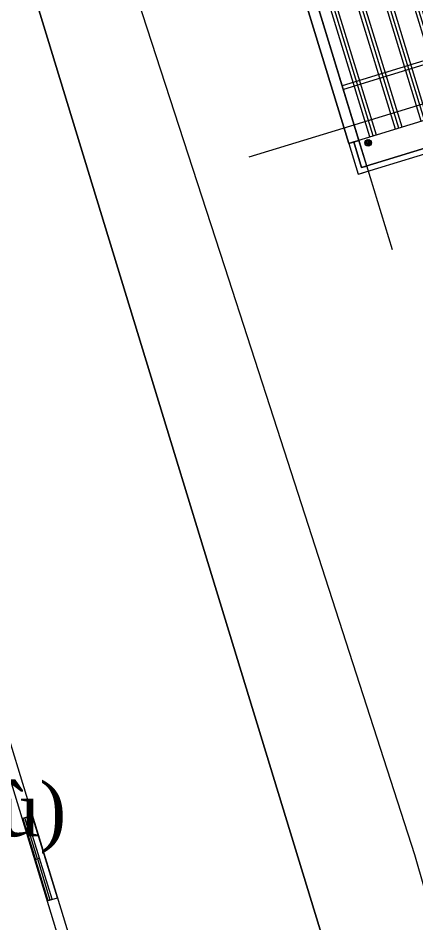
# Model space of a CAD drawing. Header units: metres. Extents: x 0 to 551036, y 0 to 1845929.
# Drawn here: x 547522.28 to 547529.7, y 1841975.92 to 1841992.78 of the extents above; entities that cross this region are included whole.
import ezdxf

# ---------------------------------------------------------------- set-up
doc = ezdxf.new("R2010")
doc.units = ezdxf.units.M
doc.header["$MEASUREMENT"] = 0
doc.linetypes.add('DGN Style 2', pattern=[126.567841, 75.940705, -50.627136])
for name, color, linetype, lineweight in [('_0', 7, 'Continuous', 0), ('C-TINN-BNDY', 7, 'Continuous', 0), ('Level 1', 7, 'Continuous', 0), ('Level 15', 7, 'Continuous', 0), ('Level 30', 7, 'Continuous', 0), ('Level 41', 7, 'Continuous', 0), ('Level 42', 7, 'Continuous', 0), ('Level 43', 7, 'Continuous', 0), ('Level 44', 7, 'Continuous', 0), ('Level 46', 7, 'Continuous', 0), ('Level 61', 7, 'Continuous', 0)]:
    doc.layers.add(name, color=color, linetype=linetype, lineweight=lineweight)
doc.styles.add('Style-Times New Roman', font='times.ttf')

# ---------------------------------------------------------------- blocks, each defined once
blk = doc.blocks.new('nha O&M')
at = {"layer": 'Level 43'}
h = blk.add_hatch(dxfattribs=at)
h.set_pattern_fill('ANSI31._O', color=252, pattern_type=2)
h.set_pattern_definition([(90, (-178949, -1240190.46), (250, 5e-14), [])])
edge = h.paths.add_edge_path()
edge.add_arc((-159494, -73958), 622, 0, 360)
at = {"layer": 'Level 44', "linetype": 'Continuous', "transparency": 33554666}
h = blk.add_hatch(dxfattribs=at)
h.set_pattern_fill('PLAST._O', color=252, pattern_type=2)
h.set_pattern_definition([(90, (-1024354.3, -287550), (-5000, 3e-13), []), (90, (-1024979.3, -287550), (-5000, 3e-13), []), (90, (-1025604.3, -287550), (-5000, 3e-13), [])])
h.paths.add_polyline_path([(-161000, -3000), (1000, -3000), (0, -73000), (-161000, -73000)])
at = {"layer": 'Level 41', "linetype": 'Continuous'}
blk.add_line((-163000, -79000), (165000, -79000), dxfattribs=at)
at = {"layer": 'Level 41', "linetype": 'Continuous', "flags": 128}
for points in [[(-163000, 0), (1000, 0), (1000, -73000), (-163000, -73000), (-163000, 0)], [(-162000, -78000), (-161000, -78000), (-161000, -73000), (-162000, -73000), (-162000, -78000)]]:
    blk.add_lwpolyline(points, close=True, dxfattribs=at)
at = {"layer": 'Level 41', "color": 6, "linetype": 'Continuous', "flags": 128}
blk.add_lwpolyline([(-163000, -73000), (-161000, -73000), (-161000, 0), (-163000, 0), (-163000, -73000)], close=True, dxfattribs=at)
at = {"layer": 'Level 41', "linetype": 'Continuous', "flags": 128}
for points in [[(-162000, -78000), (-162000, -73000), (-163000, -73000), (-163000, -79000), (-162000, -79000)], [(-162000, -78000), (0, -78000)], [(0, -78000), (-162000, -78000)]]:
    blk.add_lwpolyline(points, dxfattribs=at)
at = {"layer": 'Level 42', "color": 252}
for p, q in [((-161000, 96925), (-161000, -94243)), ((177338, -70000), (-181547, -70000))]:
    blk.add_line(p, q, dxfattribs=at)
at = {"layer": 'Level 43'}
blk.add_circle((-159494, -73958), 622, dxfattribs=at)
at = {"layer": 'Level 46', "linetype": 'Continuous'}
for p, q in [((163000, -62370), (-161000, -62370)), ((163000, -63070), (-161000, -63070))]:
    blk.add_line(p, q, dxfattribs=at)
blk = doc.blocks.new('Ad Room')
at = {"lineweight": 13}
for p, q in [((1667024, -40514), (1436422, -40514)), ((1569422, -40664), (1569422, -41064)), ((1730422, -42514), (1434422, -42514))]:
    blk.add_line(p, q, dxfattribs=at)
at = {"lineweight": 13, "flags": 128}
for points in [[(1585422, -40514), (1569422, -40514), (1569422, -42514), (1585422, -42514), (1585422, -40514)], [(1569422, -41464), (1585422, -41464), (1585422, -40664), (1569422, -40664), (1569422, -41464)], [(1569422, -41064), (1569422, -41464), (1577422, -41464), (1577422, -41064), (1569422, -41064)], [(1585422, -41064), (1585422, -40664), (1577422, -40664), (1577422, -41064), (1585422, -41064)]]:
    blk.add_lwpolyline(points, close=True, dxfattribs=at)
blk = doc.blocks.new('Substation')
at = {"layer": 'Level 61', "color": 4, "elevation": 0, "flags": 128}
blk.add_lwpolyline([(3139659.324, 2123583.794), (3139659.324, 2123395.794), (3138439.324, 2123395.794), (3138439.324, 2124608.804), (3139659.324, 2124608.804), (3139659.324, 2123643.794)], dxfattribs=at)
at = {"xscale": 0.001, "yscale": 0.001, "zscale": 0.001}
blk.add_blockref('Ad Room', (3137718.402, 2123483.345, 0), dxfattribs=at)

msp = doc.modelspace()

# ---------------------------------------------------------------- linework, layer by layer
at = {"layer": 'C-TINN-BNDY', "color": 34, "linetype": 'Continuous', "lineweight": 13, "flags": 128}
msp.add_lwpolyline([(547523.92211, 1841994.95177), (547526.13236, 1841988.15037), (547527.1123, 1841985.12166), (547529.67677, 1841977.19565), (547530.22742, 1841975.26859), (547532.09621, 1841968.72846), (547533.14196, 1841965.35414), (547535.62688, 1841957.3361), (547536.23693, 1841955.49491), (547539.48786, 1841945.68339), (547542.73879, 1841935.87187), (547544.93139, 1841929.25447), (547545.97977, 1841926.0573), (547549.20011, 1841916.23642), (547552.42045, 1841906.41554)], dxfattribs=at)

# ---------------------------------------------------------------- block references
at = {"layer": '_0', "lineweight": 13, "xscale": 0.0001, "yscale": 0.0001, "zscale": 0.0001, "rotation": 17.01231142292335}
msp.add_blockref('nha O&M', (547541.89757, 1842002.19457), dxfattribs=at)

# ---------------------------------------------------------------- next in the draw order: block references
at = {"layer": '_0', "xscale": 0.1, "yscale": 0.1, "zscale": 0.1, "rotation": 107.0123114188912}
msp.add_blockref('Substation', (842423.72785, 1603911.5666), dxfattribs=at)

# ---------------------------------------------------------------- next in the draw order: linework, layer by layer
at = {"layer": 'Level 1', "color": 7, "linetype": 'DGN Style 2', "flags": 128}
msp.add_lwpolyline([(547549.65226, 1841897.89963), (547515.12807, 1842010.73616), (547402.95994, 1841976.41657), (547437.48403, 1841863.58004), (547549.65226, 1841897.89963)], close=True, dxfattribs=at)
at = {"layer": 'Level 30', "color": 1, "flags": 128}
msp.add_lwpolyline([(547552.1499, 1841896.5723), (547516.4554, 1842013.2338), (547400.4623, 1841977.7439), (547436.1567, 1841861.0824), (547552.1499, 1841896.5723)], dxfattribs=at)

# ---------------------------------------------------------------- next in the draw order: texts
at = {"layer": 'Level 15', "color": 2, "linetype": 'Continuous', "lineweight": 0, "insert": (547516.13423, 1841979.18632), "char_height": 1, "attachment_point": 5, "line_spacing_factor": 0.790495, "style": 'Style-Times New Roman'}
msp.add_mtext('3\\PLNC\\PHồ Văn Phong (Pả Đù)', dxfattribs=at)

doc.saveas('drawing.dxf')
